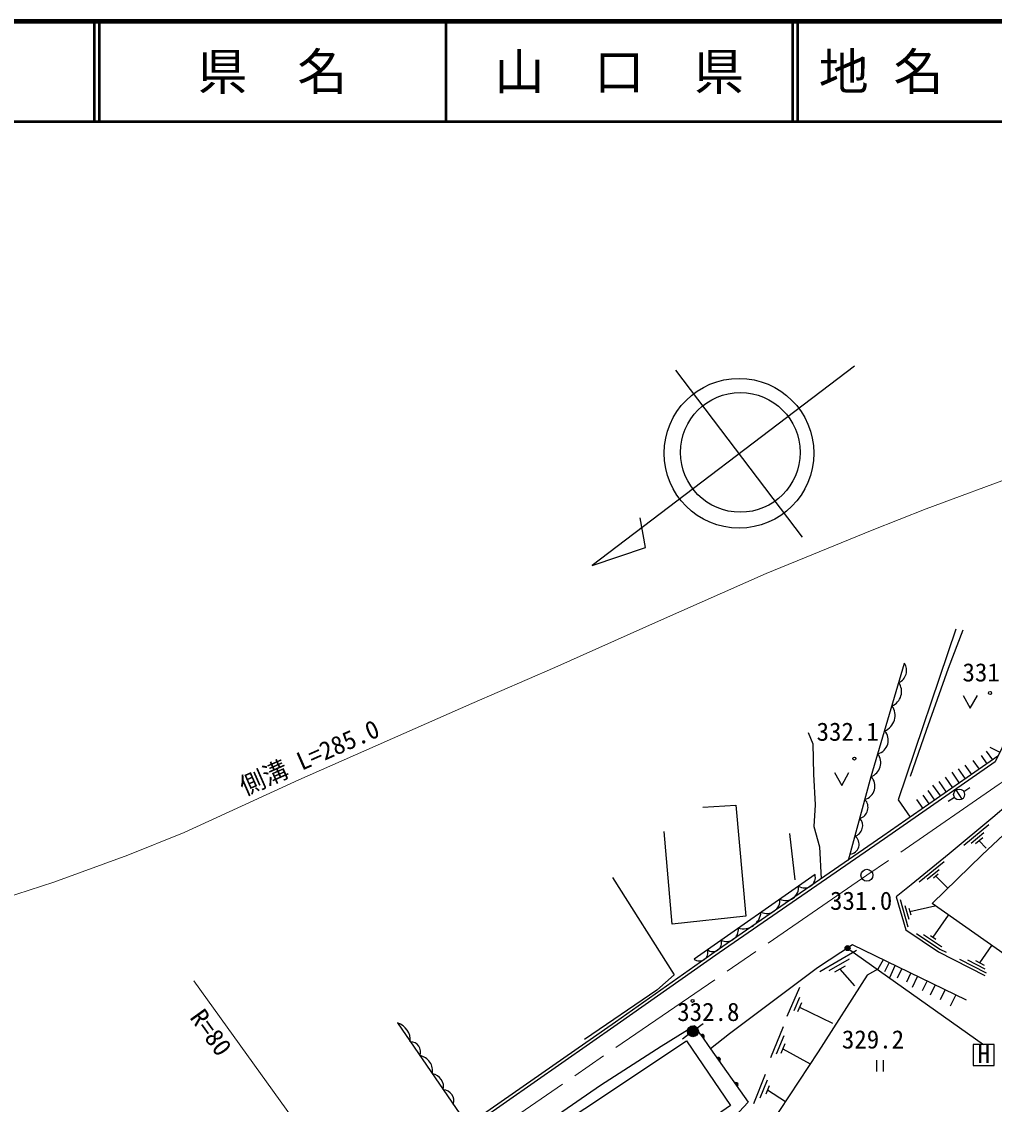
# Model space of a CAD drawing. Units: millimetres, scale not verified. Extents: x 40000 to 680000, y 20000 to 380000.
# Drawn here: x 290493 to 387978, y 271514 to 380000 of the extents above; entities that cross this region are included whole.
import ezdxf
from ezdxf.enums import TextEntityAlignment as Align

# ---------------------------------------------------------------- set-up
doc = ezdxf.new("R2010")
doc.units = ezdxf.units.MM
doc.header["$LTSCALE"] = 1000
doc.linetypes.add('CHAIN', pattern=[18.5, 12, -1.5, 3.5, -1.5])
for name, color, linetype, lineweight in [('M-BGD', 7, 'Continuous', 25), ('M-BGD-EXST', 7, 'Continuous', 25), ('M-BMK', 2, 'CHAIN', 13), ('M-BMK-SRVR', 3, 'Continuous', 25), ('M-STR-HTXT', 7, 'Continuous', 13), ('M-TTL', 2, 'Continuous', 140), ('M-TTL-LINE', 7, 'Continuous', 50)]:
    doc.layers.add(name, color=color, linetype=linetype, lineweight=lineweight)
doc.layers.add('M-TTL-TXT', color=7, linetype='Continuous')
doc.styles.add('ＭＳ ゴシック', font='')
doc.styles.get('ＭＳ ゴシック').set_extended_font_data('MS Gothic')

# ---------------------------------------------------------------- blocks, each defined once
blk = doc.blocks.new('DOSEI')
at = {"layer": 'M-BGD'}
blk.add_hatch(color=256, dxfattribs=at).paths.add_polyline_path([(-550, 0, 1), (550, 0, 1)])
for p, q in [((-550, 0), (-1300, 0)), ((550, 0), (1300, 0))]:
    blk.add_line(p, q, dxfattribs=at)
blk.add_circle((0, 0), 550, dxfattribs=at)

msp = doc.modelspace()

# ---------------------------------------------------------------- hatches: boundary and pattern name
at = {"layer": 'M-BGD'}
for points in [[(358567, 278472), (358796, 278142, 0.4608), (358875, 278440, 0.4608)], [(360173, 276166), (360404, 275838, 0.4608), (360481, 276137, 0.4608)], [(361950, 273638), (362181, 273310, 0.4608), (362258, 273609, 0.4608)]]:
    msp.add_hatch(color=256, dxfattribs=at).paths.add_polyline_path(points)
at = {"layer": 'M-BGD-EXST'}
msp.add_hatch(color=256, dxfattribs=at).paths.add_polyline_path([(373495, 287063, 0.41421), (373370, 287393, 0.41421), (373039, 287268, 1)])

# ---------------------------------------------------------------- linework, layer by layer
at = {"layer": 'M-BGD'}
for p, q in [((387536, 307299), (388537, 306807)), ((385823, 305977), (386444, 305084)), ((386652, 306478), (387238, 305637)), ((387172, 306905), (387788, 306020)), ((384363, 305136), (385067, 304126)), ((385032, 305483), (385680, 304552)), ((382430, 303850), (383162, 302799)), ((383038, 304291), (383778, 303228)), ((383703, 304795), (384463, 303705)), ((381298, 302957), (381981, 301977)), ((381771, 303481), (382575, 302390)), ((384750, 302101), (384144, 303019)), ((384906, 302863), (385532, 303276)), ((380168, 302066), (380802, 301156)), ((380824, 302499), (381447, 301605)), ((383988, 302257), (383362, 301844)), ((387426, 299513), (384922, 297447)), ((368028, 294017), (367480, 298636)), ((386928, 298713), (385644, 297654)), ((386812, 298229), (386090, 297633)), ((386451, 297931), (387173, 297193)), ((382955, 295829), (380430, 293762)), ((370010, 294538), (357883, 286075)), ((382436, 295016), (381250, 294046)), ((382363, 294569), (381887, 294179)), ((382125, 294374), (383308, 293161)), ((378535, 292052), (379319, 289302)), ((379020, 291444), (379415, 290061)), ((379408, 291179), (379600, 290503)), ((379504, 290841), (382025, 291421)), ((381839, 288249), (383390, 290466)), ((381572, 288428), (382106, 288070)), ((374156, 286942), (370486, 284808)), ((386525, 285692), (387737, 287423)), ((373423, 286053), (371402, 284878)), ((373039, 285367), (371963, 284742)), ((376995, 284809), (377433, 285708)), ((377498, 284213), (378025, 285420)), ((384475, 286068), (387168, 284688)), ((385285, 285990), (387027, 285097)), ((386092, 285914), (386958, 285470)), ((372501, 285054), (373946, 283374)), ((378273, 284185), (378711, 285086)), ((379202, 283779), (379622, 284642)), ((379763, 283257), (380281, 284321)), ((368456, 283208), (367184, 280329)), ((380776, 282922), (381232, 283858)), ((381563, 282497), (382036, 283467)), ((368458, 282223), (367866, 280883)), ((382567, 282003), (383041, 282977)), ((383582, 281393), (384102, 282461)), ((368662, 281698), (368259, 280783)), ((368461, 281240), (371772, 279637)), ((366829, 279284), (365536, 276165)), ((366885, 278376), (366119, 276527)), ((366986, 277574), (366582, 276600)), ((366784, 277087), (369532, 275581)), ((376182, 275935), (376182, 274817)), ((376849, 275935), (376849, 274817)), ((364996, 274511), (363831, 271570)), ((365193, 273923), (364485, 272134)), ((365409, 273382), (365079, 272548)), ((365244, 272965), (367030, 271788))]:
    msp.add_line(p, q, dxfattribs=at)
for points in [[(398823, 326775), (395194, 320523), (390135, 310061), (388061, 305839), (376983, 298131), (360390, 286705), (350183, 279504), (333527, 267898), (329722, 265291), (313979, 256229), (308141, 252829), (302279, 251000), (294806, 249433), (288301, 248483)], [(384110, 319134), (378331, 302019), (379543, 300279)], [(384820, 319026), (383365, 315199), (381141, 308958), (379548, 304378)], [(373347, 295992), (375643, 304349), (378965, 315714)], [(417540, 313779), (415759, 313656), (414591, 313714), (413217, 314081), (412021, 313954), (409523, 313196), (408142, 312644), (405906, 311763), (403585, 310317), (400170, 308199), (397470, 306640), (394961, 305193), (390977, 302930), (387842, 300245), (383441, 296614), (379637, 293501), (378148, 292316), (379091, 289008), (382372, 286808), (387031, 284421)], [(384850, 312491), (385566, 311196), (386282, 312491)], [(369305, 308789), (369794, 307636), (369852, 304590), (370011, 301519), (369886, 299366), (370439, 297326), (370623, 294116)], [(388338, 306403), (376812, 298378), (360218, 286951), (350011, 279750), (333357, 268144), (329562, 265545), (313829, 256488), (308019, 253105), (302203, 251290), (294753, 249728), (288268, 248781)], [(371967, 304772), (372683, 303477), (373398, 304772)], [(358776, 301287), (362067, 301476), (363086, 290379), (355701, 289571), (354882, 298862)], [(390312, 285621), (381733, 291625), (386744, 296514), (389965, 299525)], [(349717, 294239), (355878, 284493), (354157, 282945), (346890, 278005)], [(380191, 288631), (382525, 287067), (383149, 286747)], [(385172, 281940), (373768, 287493), (370245, 285186), (361445, 278583), (359524, 277090)], [(380882, 288530), (382677, 287326), (382703, 287312)], [(376822, 286006), (376297, 285069), (375245, 284454), (370320, 276776), (365480, 269438)], [(358567, 278472), (357921, 279380), (354569, 277308), (348496, 273386), (342344, 269176), (333710, 263178), (333215, 262052), (330033, 259376), (326385, 256631), (322775, 253933), (319204, 251553), (316686, 249952), (313459, 247999), (311758, 247162), (310423, 246471), (307580, 245184), (304943, 244151), (300888, 242821)], [(328153, 279665), (334841, 269916), (330030, 266382)], [(358567, 278472), (359524, 277090), (363290, 271734), (360585, 268833), (353813, 263348), (347934, 258456)]]:
    msp.add_lwpolyline(points, dxfattribs=at)
msp.add_lwpolyline([(357121, 277887), (361533, 271385), (355362, 267128), (355997, 266097), (346384, 259649), (344026, 262995), (339602, 260153), (336745, 264305)], close=True, dxfattribs=at)
for centre, radius in [((387546, 312729), 150), ((373948, 306166), 150), ((384447, 302560), 550), ((357734, 281884), 150)]:
    msp.add_circle(centre, radius, dxfattribs=at)
for centre, radius, start, end in [((377861, 314982), 1325, 293.8338, 33.57701), ((377131, 312880), 1547, 292.29399, 35.11683), ((376370, 310480), 1660, 291.7139, 35.69692), ((375939, 307994), 1408, 285.31359, 42.09722), ((375083, 305754), 1512, 291.74215, 35.66866), ((374603, 303401), 1407, 286.91364, 42.36521), ((374166, 301274), 1152, 286.60621, 42.67264), ((373692, 299430), 1092, 286.62275, 42.65609), ((373435, 297572), 991, 274.33908, 54.93977), ((368956, 294284), 1084, 236.2678, 13.55059), ((367066, 293239), 1295, 243.47444, 6.34396), ((365161, 291971), 1332, 245.12008, 4.69832), ((362789, 290930), 1819, 255.07253, 354.74587), ((361126, 289036), 1202, 243.30523, 6.51317), ((359768, 287688), 862, 231.34262, 18.47578), ((358427, 286729), 851, 230.21247, 19.60593), ((327654, 277941), 1795, 355.04743, 73.85555), ((329450, 276776), 1010, 338.49691, 90.40607), ((358708, 278325), 203, 295.72346, 133.64684), ((330106, 274853), 1579, 349.24553, 79.65745), ((360314, 276020), 203, 296.14997, 134.07336), ((331452, 273245), 1329, 347.75923, 81.14375), ((362092, 273492), 203, 296.14997, 134.07336), ((332708, 271868), 1096, 341.13446, 87.76852)]:
    msp.add_arc(centre, radius, start, end, dxfattribs=at)
at = {"layer": 'M-BGD-EXST'}
for p, q in [((373267, 287165), (386897, 277522)), ((387947, 277522), (385847, 277522)), ((385847, 277522), (385847, 275422)), ((387947, 275422), (387947, 277522)), ((385847, 275422), (387947, 275422))]:
    msp.add_line(p, q, dxfattribs=at)
msp.add_circle((373267, 287165), 250, dxfattribs=at)
at = {"layer": 'M-BMK'}
msp.add_lwpolyline([(463969, 323118), (446693, 322590), (440521, 322354), (436714, 321998), (431591, 321286), (425256, 320071), (420737, 318863), (414233, 316989), (410085, 315441), (406510, 313894), (402669, 312055), (399016, 310089), (394388, 307396), (391741, 305771), (388473, 303607), (375206, 294462), (324950, 259998)], dxfattribs=at)
at = {"layer": 'M-BMK-SRVR'}
for p, q in [((373961, 345489), (347658, 325512)), ((368764, 328357), (356063, 345081)), ((353028, 327322), (352478, 330272)), ((347658, 325512), (353028, 327322))]:
    msp.add_line(p, q, dxfattribs=at)
for centre, radius in [((362388, 336752), 7500), ((362519, 336841), 6000), ((375206, 294462), 600)]:
    msp.add_circle(centre, radius, dxfattribs=at)
at = {"layer": 'M-STR-HTXT'}
msp.add_line((324950, 259998), (307750, 283890), dxfattribs=at)
msp.add_lwpolyline([(463503, 346041), (451320, 346233), (440614, 345654), (432628, 344861), (425174, 343691), (419050, 342593), (411531, 340850), (406891, 339715), (402096, 338495), (397976, 337288), (390528, 334663), (381156, 331189), (375718, 329035), (365101, 324716), (354303, 319937), (343942, 315286), (335620, 311690), (318288, 304032), (306790, 298754), (301120, 296484), (293706, 293777), (287498, 291773)], dxfattribs=at)
at = {"layer": 'M-TTL'}
msp.add_line((680000, 380000), (40000, 380000), dxfattribs=at)
at = {"layer": 'M-TTL-LINE'}
for p, q in [((297750, 380000), (297750, 370000)), ((298250, 380000), (298250, 370000)), ((333000, 380000), (333000, 370000)), ((367750, 380000), (367750, 370000)), ((368250, 380000), (368250, 370000)), ((40000, 370000), (680000, 370000))]:
    msp.add_line(p, q, dxfattribs=at)

# ---------------------------------------------------------------- block references
at = {"rotation": 37.21611}
msp.add_blockref('DOSEI', (357769, 278839), dxfattribs=at)

# ---------------------------------------------------------------- texts
at = {"layer": 'M-BGD', "style": 'ＭＳ ゴシック'}
for s, p in [('331.3', (384784, 313334)), ('332.1', (370161, 307392)), ('331.0', (371510, 290452)), ('332.8', (356199, 279315)), ('329.2', (372698, 276557))]:
    msp.add_text(s, height=1833, dxfattribs=at).set_placement(p, align=Align.BOTTOM_LEFT)
at = {"layer": 'M-BGD-EXST', "style": 'ＭＳ ゴシック'}
msp.add_text('H', height=1833, dxfattribs=at).set_placement((386299, 275114), align=Align.BOTTOM_LEFT)
at = {"layer": 'M-STR-HTXT', "style": 'ＭＳ ゴシック'}
for s, rotation, p in [('側溝 L=285.0', 23.837, (313070, 301901)), ('R=80', 305.752, (306830, 279885))]:
    msp.add_text(s, height=1833, rotation=rotation, dxfattribs=at).set_placement(p, align=Align.BOTTOM_LEFT)
at = {"layer": 'M-TTL-TXT', "style": 'ＭＳ ゴシック'}
for s, p in [('県\u3000名', (315625, 375000)), ('山\u3000口\u3000県', (350375, 375000))]:
    msp.add_text(s, height=3666, dxfattribs=at).set_placement(p, align=Align.MIDDLE_CENTER)
msp.add_text('地 名', height=3666, dxfattribs=at).set_placement((370380, 375000), align=Align.MIDDLE_LEFT)

doc.saveas('drawing.dxf')
